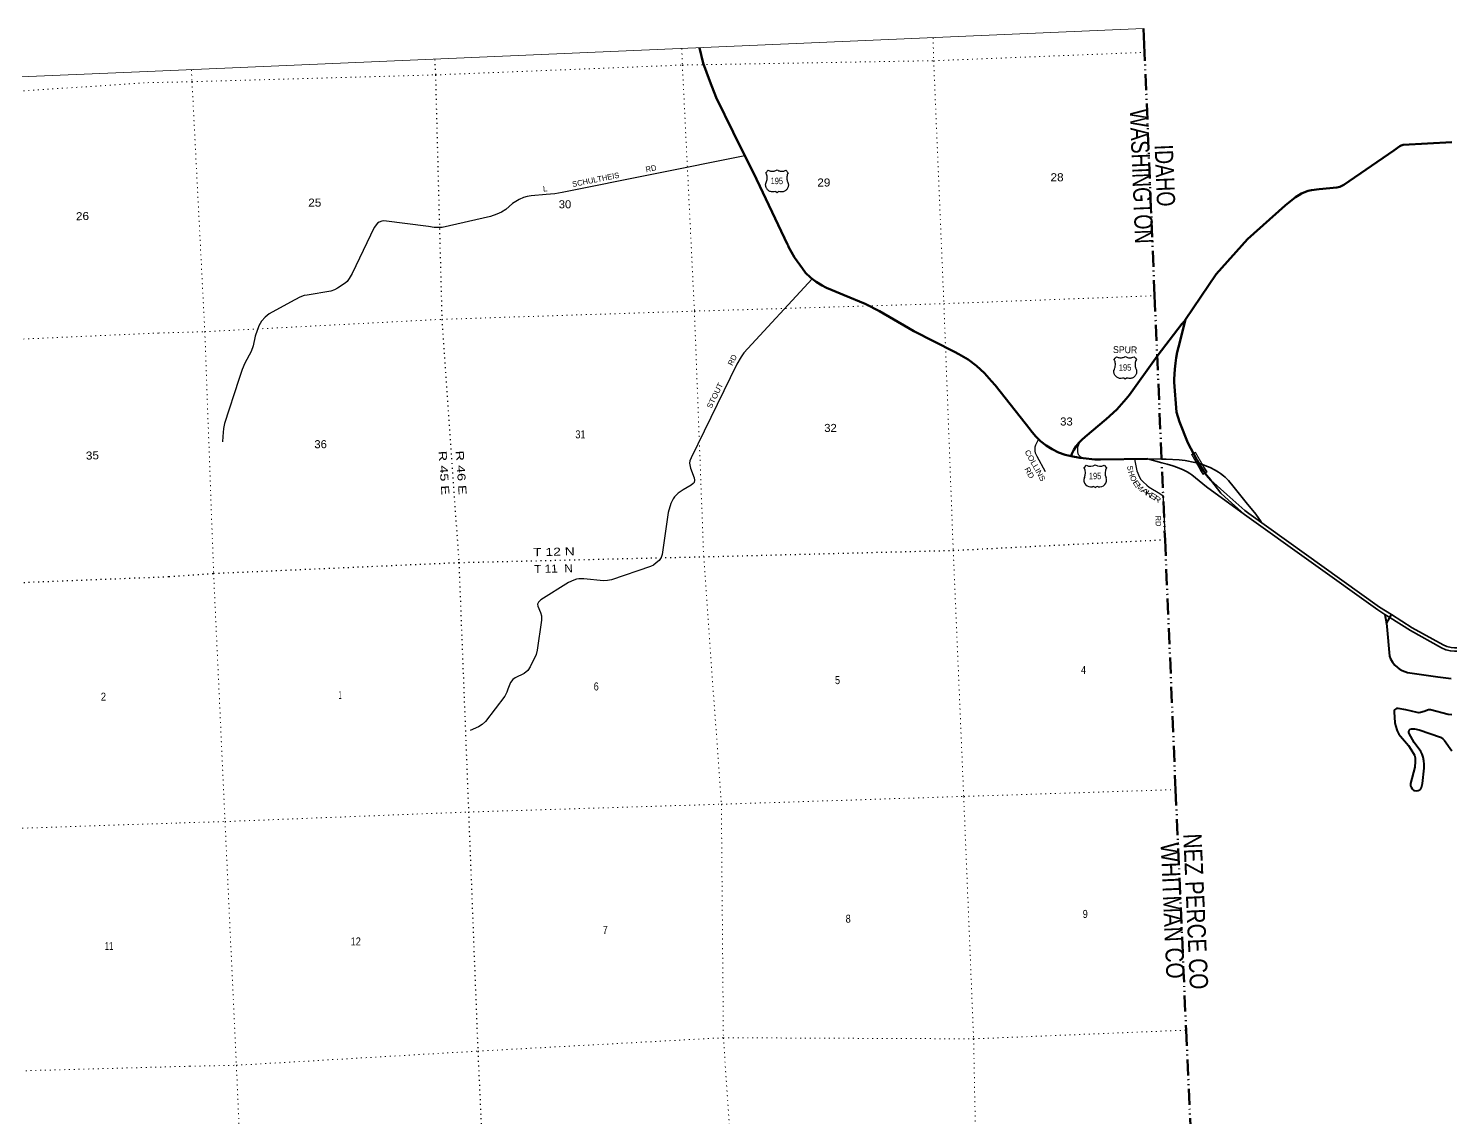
# Model space of a CAD drawing. Header units: feet. Extents: x 757852 to 1040949, y -536576 to -344549.
# Drawn here: x 976170 to 1007275, y -368366 to -344549 of the extents above; entities that cross this region are included whole.
import ezdxf
from ezdxf.enums import TextEntityAlignment as Align

# ---------------------------------------------------------------- set-up
doc = ezdxf.new("R2010")
doc.units = ezdxf.units.FT
doc.header["$LTSCALE"] = 70
doc.linetypes.add('DASH_DOUBLE_DOT', pattern=[9.2, 5, -1.2, 0.3, -1.2, 0.3, -1.2])
doc.linetypes.add('DOTTED', pattern=[1.5, 0.3, -1.2])
for name, color, linetype, lineweight in [('10', 7, 'DASH_DOUBLE_DOT', 70), ('16', 7, 'Continuous', 25), ('20', 7, 'Continuous', 70), ('21', 7, 'Continuous', 25), ('26', 7, 'Continuous', 40), ('29', 7, 'Continuous', 25), ('4', 7, 'Continuous', 13), ('55', 7, 'Continuous', 13), ('6', 7, 'DOTTED', 25), ('7', 7, 'DOTTED', 13)]:
    doc.layers.add(name, color=color, linetype=linetype, lineweight=lineweight)
doc.layers.add('12', color=7, linetype='Continuous')
doc.layers.add('30', color=7, linetype='Continuous')

msp = doc.modelspace()

# ---------------------------------------------------------------- linework, layer by layer
at = {"layer": '10'}
msp.add_lwpolyline([(1000559.71, -344554), (1000575.66, -344905.6), (1000801.41, -350387.76), (1001029.96, -355730.67), (1001260.87, -361196.07), (1001490.92, -366451.96), (1001727.84, -371765.41)], dxfattribs=at)
at = {"layer": '16'}
for p, q in [((992542.5, -347642.49), (992542.22, -347642.69)), ((1000159.27, -351721.97), (1000158.99, -351722.17)), ((999260.09, -354159.63), (999311.4, -354100.87)), ((999503.16, -354094.9), (999502.88, -354095.1)), ((999695.25, -354100.78), (999746.64, -354159.63))]:
    msp.add_line(p, q, dxfattribs=at)
for points in [[(992299.17, -347707.51), (992320.9, -347682.63), (992328.94, -347673.43), (992350.75, -347648.45)], [(992304.04, -347919.27), (992314.96, -347893.71), (992320.92, -347875.43), (992325.76, -347852.7), (992328.2, -347829.59), (992328.21, -347806.34), (992325.8, -347783.23), (992320.98, -347760.49), (992313.8, -347738.38), (992311.24, -347732.63), (992299.17, -347707.51)], [(992350.75, -347648.45), (992375.7, -347660.17), (992385.47, -347663.93), (992403.88, -347668.87), (992422.7, -347671.86), (992441.73, -347672.87), (992460.76, -347671.88), (992479.59, -347668.91), (992498, -347663.98), (992515.79, -347657.16), (992532.78, -347648.52), (992542.85, -347642.29)], [(992542.85, -347642.29), (992559.33, -347652.07), (992576.6, -347659.99), (992594.6, -347666.07), (992613.14, -347670.24), (992632.01, -347672.44), (992651.01, -347672.66), (992669.93, -347670.9), (992688.55, -347667.16), (992706.69, -347661.5), (992709.59, -347660.25), (992734.59, -347648.37)], [(992734.59, -347648.37), (992756.42, -347673.37), (992764.15, -347682.22), (992786.25, -347707.52)], [(992786.25, -347707.52), (992774.27, -347732.22), (992767.49, -347750.12), (992761.57, -347772.6), (992758.03, -347795.57), (992756.91, -347818.79), (992758.22, -347841.99), (992761.95, -347864.93), (992768.07, -347887.36), (992770.56, -347893.76), (992781.35, -347919.2)], [(992479.84, -348120.08), (992456.43, -348123.59), (992450.45, -348124.09), (992434.61, -348123.76), (992418.88, -348121.78), (992403.45, -348118.17), (992388.48, -348112.96), (992374.14, -348106.22), (992360.58, -348098.01), (992347.95, -348088.43), (992336.39, -348077.59), (992326.03, -348065.59), (992316.99, -348052.58), (992309.35, -348038.69), (992303.2, -348024.09), (992298.61, -348008.92), (992295.64, -347993.35), (992294.31, -347977.55), (992294.63, -347961.71), (992296.62, -347945.98), (992297.15, -347943.71), (992304.04, -347919.27)], [(992781.35, -347919.2), (992788.18, -347943.76), (992789.35, -347949.3), (992790.98, -347965.07), (992790.96, -347980.92), (992789.28, -347996.68), (992785.96, -348012.17), (992781.03, -348027.24), (992774.56, -348041.71), (992766.62, -348055.42), (992757.28, -348068.23), (992746.66, -348079.99), (992734.86, -348090.57), (992722.02, -348099.87), (992708.29, -348107.77), (992693.8, -348114.2), (992678.72, -348119.07), (992663.21, -348122.34), (992647.44, -348123.97), (992631.59, -348123.95), (992628.59, -348123.63), (992604.92, -348119.99)], [(992542.76, -348141.31), (992517.6, -348120.65), (992516.76, -348120.27), (992511.51, -348118.55), (992506.43, -348117.47), (992479.84, -348120.08)], [(992604.92, -348119.99), (992578.59, -348117.58), (992577.36, -348117.75), (992572.03, -348119.1), (992567.6, -348120.75), (992542.76, -348141.31)], [(999915.94, -351787), (999937.67, -351762.11), (999945.71, -351752.91), (999967.52, -351727.93)], [(999920.84, -351998.66), (999931.73, -351973.2), (999937.68, -351954.91), (999942.53, -351932.18), (999944.97, -351909.06), (999944.98, -351885.82), (999942.56, -351862.7), (999937.74, -351839.97), (999930.57, -351817.86), (999928.01, -351812.11), (999915.94, -351787)], [(999967.52, -351727.93), (999992.47, -351739.65), (1000002.24, -351743.41), (1000020.65, -351748.35), (1000039.47, -351751.34), (1000058.5, -351752.35), (1000077.53, -351751.36), (1000096.36, -351748.39), (1000114.77, -351743.46), (1000132.56, -351736.64), (1000149.55, -351728), (1000159.62, -351721.77)], [(1000159.62, -351721.77), (1000176.1, -351731.55), (1000193.37, -351739.47), (1000211.37, -351745.55), (1000229.91, -351749.72), (1000248.78, -351751.92), (1000267.78, -351752.14), (1000286.7, -351750.38), (1000305.32, -351746.64), (1000323.46, -351740.98), (1000326.36, -351739.73), (1000351.36, -351727.85)], [(1000351.36, -351727.85), (1000373.19, -351752.85), (1000380.92, -351761.7), (1000403.01, -351786.99)], [(1000403.01, -351786.99), (1000391.04, -351811.7), (1000384.25, -351829.6), (1000378.33, -351852.08), (1000374.79, -351875.05), (1000373.67, -351898.26), (1000374.99, -351921.47), (1000378.72, -351944.41), (1000384.83, -351966.84), (1000387.32, -351973.24), (1000398.12, -351998.68)], [(1000097.99, -352199.36), (1000073.18, -352203.07), (1000067.22, -352203.57), (1000051.38, -352203.24), (1000035.65, -352201.26), (1000020.22, -352197.65), (1000005.25, -352192.44), (999990.91, -352185.7), (999977.35, -352177.49), (999964.72, -352167.91), (999953.17, -352157.07), (999942.81, -352145.07), (999933.76, -352132.06), (999926.12, -352118.17), (999919.97, -352103.56), (999915.39, -352088.39), (999912.41, -352072.83), (999911.08, -352057.03), (999911.41, -352041.19), (999913.39, -352025.46), (999913.92, -352023.2), (999920.84, -351998.66)], [(1000398.12, -351998.68), (1000404.95, -352023.24), (1000406.12, -352028.78), (1000407.75, -352044.55), (1000407.73, -352060.4), (1000406.05, -352076.16), (1000402.73, -352091.65), (1000397.8, -352106.72), (1000391.33, -352121.19), (1000383.39, -352134.9), (1000374.05, -352147.71), (1000363.43, -352159.47), (1000351.63, -352170.05), (1000338.79, -352179.35), (1000325.06, -352187.25), (1000310.57, -352193.68), (1000295.49, -352198.55), (1000279.98, -352201.82), (1000264.21, -352203.45), (1000248.36, -352203.43), (1000245.37, -352203.11), (1000221.74, -352199.47)], [(1000159.45, -352220.8), (1000134.33, -352200.12), (1000133.51, -352199.75), (1000128.26, -352198.02), (1000123.18, -352196.93), (1000097.99, -352199.36)], [(1000221.74, -352199.47), (1000195.37, -352197.03), (1000194.14, -352197.2), (1000188.81, -352198.55), (1000184.33, -352200.2), (1000159.45, -352220.8)]]:
    msp.add_lwpolyline(points, dxfattribs=at)
for centre, radius, start, end in [((999067.11, -354270.26), 222.05, 332.97043, 29.75871), ((999402.48, -353943.21), 182.07, 239.97227, 303.45418), ((999604.26, -353943.71), 181.52, 236.33975, 300.08743), ((999604.25, -353943.21), 182.07, 236.54582, 236.59441), ((999939.61, -354270.26), 222.05, 150.24129, 207.02957), ((999406.3, -354425.16), 151.42, 159.09177, 283.81923), ((999600.42, -354425.16), 151.42, 256.18077, 20.90823)]:
    msp.add_arc(centre, radius, start, end, dxfattribs=at)
for centre, major_axis, start_param, end_param in [((999461.64, -354623.98), (-19.56, 51.67), 4.95877769, 6.28318531), ((999545.09, -354623.98), (19.56, 51.67), 0, 1.32637542)]:
    msp.add_ellipse(centre, major_axis=major_axis, ratio=0.929097, start_param=start_param, end_param=end_param, dxfattribs=at)
at = {"layer": '20', "lineweight": 35}
msp.add_line((1000643.46, -353964.09), (1000954.59, -353968.78), dxfattribs=at)
at = {"layer": '20'}
for points in [[(991841.11, -347333.3), (991584.63, -346820.71), (991211.66, -346058.89), (991069.93, -345703.32), (990929.66, -345309.16), (990845.88, -344975.64)], [(1007299.99, -347033.34), (1006238.1, -347095.72), (1006192.42, -347108.69), (1006165.13, -347122.83), (1006033.31, -347214.91), (1004942.15, -347971.73), (1004899.67, -347994.68), (1004855.89, -348011.36), (1004785.19, -348025.56), (1004404.37, -348063.16), (1004232.53, -348088.53), (1004163.73, -348103.13), (1004098.83, -348124.25), (1004013.63, -348161.53), (1003955.25, -348194.9), (1003881.82, -348242.57), (1003654.79, -348417.59), (1002832.6, -349158.87), (1002150.02, -349923.38), (1001477.47, -350910.87)], [(993315.21, -350026.96), (993278.62, -349998.11), (993169.49, -349891.78), (993096.87, -349802.34), (992926.81, -349558.68), (992796.96, -349323.58), (992783.18, -349298.64), (992771.29, -349273.58), (992027.84, -347706.5), (991841.11, -347333.3)], [(998974.33, -353899.54), (998848.34, -353872.95), (998702.1, -353819.55), (998562.23, -353751.15), (998430.29, -353668.51), (998307.7, -353572.53), (998195.82, -353464.26), (998095.87, -353344.89), (998079.58, -353322.81), (997313.65, -352348.85), (997234.58, -352259.39), (997080.12, -352085.09), (996908.28, -351927.9), (996720.96, -351789.52), (996520.19, -351671.49), (996421.37, -351623.22), (995534.22, -351168.61), (995412.04, -351096.47), (994783.32, -350732.76), (994468.98, -350568.76), (994014.88, -350381.71), (993661.72, -350239.31), (993636.82, -350229.27), (993611.72, -350216.57), (993527.12, -350173.77), (993398.27, -350092.45), (993315.21, -350026.96)], [(1000858.37, -351719.38), (1001407.13, -351002.73), (1001450.84, -351015.28)], [(1001477.47, -350910.87), (1001322.16, -351521.65), (1001297.14, -351630.11), (1001274.2, -351753.16), (1001255.45, -351867.88), (1001242.94, -351997.19), (1001226.61, -352219.35), (1001226.26, -352285.02), (1001280.84, -352941.83), (1001343.01, -353150.6), (1001530.21, -353613.06)], [(999196.06, -353557.36), (999210.28, -353542.67), (999283.29, -353481.57), (999745.84, -353092.33), (999974.36, -352883.86), (1000179.84, -352652.64), (1000249.77, -352561.55), (1000858.37, -351719.38)], [(998974.33, -353899.54), (998983.77, -353875.51), (998992.92, -353852.2), (999034.77, -353766.69), (999085.33, -353686.01), (999144.05, -353611.07), (999196.06, -353557.36)], [(1001530.21, -353613.06), (1001733.93, -353997.41), (1001785.01, -354085.01), (1001869.45, -354222.67), (1001935.1, -354318.61), (1002031.98, -354429.36)], [(999241.87, -353948.14), (999168.68, -353940.55), (998974.33, -353899.54)], [(1000643.46, -353964.09), (999618.17, -353978.16), (999494.33, -353974.3), (999241.87, -353948.14)]]:
    msp.add_lwpolyline(points, dxfattribs=at)
at = {"layer": '20', "lineweight": 35}
for points in [[(1002764.47, -355180.14), (1001938.83, -354574.42), (1001616.13, -354312.36), (1001574.43, -354283.16), (1001510.74, -354247.52), (1001426.4, -354203.9), (1001303.4, -354149.67), (1001201.24, -354112.13), (1001076.16, -354075.76), (1000957.86, -354045.23), (1000643.46, -353964.09)], [(1000954.59, -353968.78), (1001055.31, -353970.3), (1001338.84, -353984.9), (1001471.67, -353999.41), (1001680.74, -354039.13), (1001814.17, -354072.5), (1001903.87, -354104.86), (1002014.32, -354153.84), (1002124.82, -354210.16), (1002195.7, -354249.79), (1002245.73, -354285.25), (1002306.2, -354331.12), (1002347.9, -354364.49), (1002383.34, -354399.94), (1002414.61, -354435.41), (1002542.7, -354587.29), (1002805.85, -354913.99), (1003014.24, -355172.2), (1003129.69, -355338.54)], [(1002865.24, -355159.98), (1002776.85, -355087.7), (1002383.32, -354741.81), (1002031.98, -354429.36)], [(1002031.98, -354429.36), (1002251.99, -354708.64), (1002337.47, -354792.08), (1002764.47, -355180.14)], [(1002764.47, -355180.14), (1005682.02, -357264.94), (1005839.08, -357364.69), (1005943.93, -357431.28)], [(1002865.24, -355159.98), (1005723.96, -357202.73), (1005979.82, -357365.23)], [(1005979.82, -357365.23), (1006434.44, -357653.96), (1007110.96, -358025.69), (1007196.77, -358064.34), (1007284.88, -358086.37), (1007362.8, -358093.8), (1007468.79, -358092.46), (1007892.07, -358057.57), (1010924.22, -357703.6)], [(1005943.93, -357431.28), (1006396.24, -357718.55), (1007077.45, -358092.85), (1007172.08, -358135.47), (1007272.15, -358160.5), (1007359.71, -358168.84), (1007472.35, -358167.42), (1007899.5, -358132.21), (1010927.53, -357778.72)]]:
    msp.add_lwpolyline(points, dxfattribs=at)
at = {"layer": '21'}
msp.add_line((1001407.13, -351002.73), (1001477.47, -350910.87), dxfattribs=at)
msp.add_lwpolyline([(999241.87, -353948.14), (999235.6, -353946.24), (999231.74, -353945.04), (999212.95, -353936.95), (999195.1, -353926.94), (999178.39, -353915.13), (999163.01, -353901.63), (999149.13, -353886.59), (999146.56, -353882.98), (999138.36, -353869.67), (999131.6, -353855.58), (999126.35, -353840.86), (999122.66, -353825.67), (999120.58, -353810.18), (999119.16, -353791.19), (999119.37, -353755.01), (999123.35, -353719.05), (999131.07, -353683.7), (999142.45, -353649.36), (999157.35, -353616.39), (999175.62, -353585.16), (999178.67, -353581.01), (999196.06, -353557.36)], dxfattribs=at)
at = {"layer": '26'}
msp.add_line((1005839.08, -357364.69), (1005872.69, -357562.36), dxfattribs=at)
for points in [[(1005872.69, -357562.36), (1005943.93, -357431.28), (1005979.82, -357365.23)], [(1005872.69, -357562.36), (1005884.19, -357630.01), (1005937.54, -358275.97), (1005959.34, -358335.22), (1006005.21, -358408.23), (1006059.41, -358474.97), (1006113.44, -358525.28), (1006151.15, -358552.15), (1006213.69, -358587.6), (1006272.07, -358612.63), (1006330.41, -358630.28), (1006997.64, -358725.78)], [(1006997.64, -358725.78), (1007288.72, -358767.44)], [(1007302.02, -359561.67), (1007220.43, -359554.51), (1006832.92, -359451.12), (1006807.91, -359449.03), (1006792.31, -359450.93), (1006701.13, -359488.36), (1006620.27, -359509.52), (1006578.57, -359513.69), (1006545.02, -359509.97), (1006295.55, -359452.39), (1006132.42, -359417.75), (1006093.23, -359419.3), (1006071.96, -359432.35), (1006055.28, -359446.95), (1006042.77, -359471.98), (1006039.72, -359497.64), (1006055.28, -359730.62), (1006070.56, -359796.33), (1006109.48, -359905.82), (1006144.93, -359980.91), (1006177.29, -360023.93), (1006357.54, -360226.81), (1006405.99, -360307.28)], [(1006405.99, -360307.28), (1006488.02, -360443.51), (1006501.44, -360502.36), (1006503.53, -360583.71), (1006493.23, -360700.86), (1006399.6, -361062.29), (1006399.29, -361109.32), (1006411.8, -361144.78), (1006434.73, -361180.24), (1006461.04, -361204.98), (1006488.94, -361215.7), (1006534.8, -361221.96), (1006568.16, -361217.78), (1006599.72, -361202.1), (1006622.37, -361180.24), (1006639.05, -361151.04), (1006658.96, -361059.17), (1006699.51, -360725.54), (1006700.13, -360637.21), (1006693.25, -360567.02), (1006674.49, -360485.67), (1006653.64, -360418.93), (1006623.81, -360360.25), (1006482.01, -360164.06), (1006365.94, -359966.31), (1006361.58, -359947.01), (1006359.68, -359930.85), (1006368.02, -359897.48), (1006390.95, -359876.62), (1006423.12, -359868.38), (1006486.86, -359868.28), (1006588.71, -359886.67), (1007051.85, -360049.74), (1007106.81, -360087.67), (1007139.42, -360118.57), (1007305.09, -360344.23)]]:
    msp.add_lwpolyline(points, dxfattribs=at)
at = {"layer": '29'}
for points in [[(991841.11, -347333.3), (987847.23, -348134.9), (987681.57, -348162.71), (987495.57, -348182.23), (987167.18, -348213.42), (987077.5, -348224.64), (986998.22, -348247.75), (986901.89, -348288.2), (986759.57, -348378.62), (986614.17, -348508.8), (986517.87, -348568.01), (986412.4, -348613.49), (986279.18, -348658.63), (985218.59, -348899.53), (985155.64, -348904.9), (985046.71, -348899.53), (984917.14, -348880.79), (983945.78, -348759.08), (983897.73, -348763.06), (983838.5, -348784.66), (983808.05, -348804.19), (983731.81, -348900.77), (983252.41, -349911.3), (983185.92, -350021.23), (983139.22, -350082.93), (983097.97, -350116.38), (982931.84, -350226.88), (982860.84, -350268.01), (982785.35, -350295.28), (982266.74, -350380.17), (982199.48, -350391.39), (982108.37, -350426.29), (981900.78, -350535.45), (981431.63, -350793.34), (981346.43, -350863.5), (981270.96, -350950.38), (981211.43, -351055.51), (981128.3, -351279.11), (981082.26, -351490.66), (981042.67, -351611.51), (980902.91, -351868.3), (980841.58, -352006.14), (980772.49, -352229.02), (980456.4, -353190.03), (980432.64, -353294.85), (980421.48, -353470.51), (980417.48, -353589.46)], [(993315.21, -350026.96), (991813.94, -351643.83), (991759.39, -351728.09), (991665.76, -351892.87), (990665.97, -353938.15), (990638.45, -354001.39), (990630.97, -354053.74), (990634.71, -354094.87), (990653.55, -354168.21), (990730.36, -354373.62), (990741.21, -354429.51), (990731.56, -354476.2), (990707.58, -354504.29), (990666.33, -354537.88), (990490.53, -354639.39), (990382.5, -354713.67), (990301.14, -354789.9), (990270.4, -354833.32), (990220.25, -354938.91), (990161.98, -355137.1), (990031.67, -356053.41), (990006.99, -356117.67), (989965.89, -356181.23), (989902.36, -356237.31), (989838.84, -356285.92), (989777.6, -356315.88), (988923.77, -356606.81), (988831.86, -356624.3), (988750, -356629.73), (988317.43, -356585.3), (988205.99, -356585.03), (988157.42, -356592.51), (988095.76, -356613.08), (987983.87, -356668.66), (987379.82, -357047.53), (987324.17, -357097.27), (987305.49, -357142.14), (987312.46, -357185.8), (987367.75, -357323.87), (987395.17, -357392.65), (987394.38, -357491.57), (987298.93, -358144.48), (987273.73, -358239.54), (987142.63, -358510.66), (987090.65, -358591), (987013.41, -358658.11), (986814.93, -358748.7), (986765.57, -358789.17), (986715.65, -358852.36), (986658.83, -359000.15), (986636.66, -359063.98), (986590.28, -359154.58), (986169.59, -359703.35), (986094.97, -359773.46), (986013.08, -359823.91), (985830.04, -359901.64)], [(998259.24, -353534.59), (998199.37, -353663.01), (998183.49, -353703.21), (998180.32, -353743.5), (998181.62, -353791.08), (998191.9, -353827.53), (998224.69, -353904.26), (998408.53, -354237.06)], [(1000361.21, -353967.96), (1000411.41, -354220.12), (1000431.96, -354276.21), (1000465.14, -354347.91), (1000503.8, -354410.06), (1000552.38, -354462.41), (1000628.13, -354539.81), (1000686.29, -354584.22), (1000916.47, -354721.46), (1000990.59, -354773.5), (1000992.46, -354895.02), (1001030.3, -355723.68)]]:
    msp.add_lwpolyline(points, dxfattribs=at)
at = {"layer": '4'}
for points in [[(757851.71, -353854.74), (789416.66, -352790.58), (820980.12, -351683.01), (852542.04, -350532.02), (884102.33, -349337.62), (915660.96, -348099.8), (947217.84, -346818.58), (978772.94, -345493.96), (1000559.5, -344549.37)], [(1039242.56, -525836.22), (1018370.82, -526769.91), (986566.33, -528148.83), (954759.98, -529484.01), (922951.82, -530775.43), (891141.91, -532023.1), (859330.32, -533227.02), (827517.11, -534387.17), (795702.32, -535503.56), (763886.04, -536576.2), (757851.71, -353854.74), (789416.66, -352790.58), (820980.12, -351683.01), (852542.04, -350532.02), (884102.33, -349337.62), (915660.96, -348099.8), (947217.84, -346818.58), (978772.94, -345493.96), (1000559.5, -344549.37)]]:
    msp.add_lwpolyline(points, dxfattribs=at)
at = {"layer": '55'}
for p, q in [((1001606.15, -353870.06), (1001697.19, -353817.75)), ((1001617.07, -353873), (1001694.23, -353828.67)), ((1001862.15, -354302.41), (1001949.7, -354244.45))]:
    msp.add_line(p, q, dxfattribs=at)
for points in [[(1001606.15, -353870.06), (1001804.64, -354215.55), (1001862.15, -354302.41)], [(1001864.4, -354291.31), (1001811.45, -354211.34), (1001617.07, -353873)], [(1001694.23, -353828.67), (1001887.21, -354164.57), (1001938.61, -354242.19), (1001864.4, -354291.31)], [(1001697.19, -353817.75), (1001894.02, -354160.36), (1001949.7, -354244.45)]]:
    msp.add_lwpolyline(points, dxfattribs=at)
at = {"layer": '55', "linetype": 'DOTTED', "lineweight": 100}
msp.add_arc((1005160.35, -352056.99), 3939.99, 206.99084, 214.25652, dxfattribs=at)
at = {"layer": '6'}
for points in [[(985054.7, -345225.06), (985071.61, -345565.26), (985212.12, -350910.69), (985584.38, -356228.43), (985795.85, -361684.38), (985999.33, -366914.25), (986248.37, -372415.8), (986307.76, -374073.06)], [(979244.07, -356535.87), (980220.66, -356465.24), (985584.93, -356228.43), (990937.76, -356102.22), (996397.48, -355962.94), (1001029.85, -355727.84)], [(952183.9, -357626.22), (953134.89, -357595.93), (958514.01, -357404.59), (963959.3, -357207.19), (969283.89, -356943.14), (974808.6, -356713.15), (979244.07, -356535.87)]]:
    msp.add_lwpolyline(points, dxfattribs=at)
at = {"layer": '7'}
for points in [[(995956.23, -344754.35), (995969.37, -345255.27), (996192.49, -350568.37), (996397.29, -355962.75), (996626.21, -361343.97), (996842.7, -366644.7), (996910.93, -370089.31)], [(978783.23, -345735.22), (979747.77, -345713.72), (985071.47, -345565.26), (990472.94, -345349.59), (995969.18, -345255.08), (1000581.99, -345072.54)], [(990461.02, -344992.27), (990472.94, -345349.4), (990736.33, -350731.21), (990938.66, -356101.61), (991325.94, -361514.28), (991369.25, -366621.1), (991692.73, -371334.27)], [(979733.05, -345452.96), (979747.73, -345714.12), (980027.61, -351180.87), (980219.99, -356465.24), (980469.69, -361893.55), (980718.27, -367223), (980926.29, -372018.97)], [(964455.95, -346478.25), (968973.14, -346254.11), (974387.24, -346023.5), (978783.23, -345735.22)], [(979016.82, -351209.82), (980027.3, -351181.34), (985211.97, -350910.69), (990736.17, -350731.21), (996192.49, -350568.37), (1000801.57, -350394.38)], [(979016.82, -351209.82), (974582.02, -351407.01), (969305.2, -351719.85), (963695.82, -351878.06), (958182.14, -351944.88), (952928.67, -352232.87), (951936.49, -352248.71)], [(979473.94, -361923.58), (980469.69, -361893.55), (985795.51, -361684.55), (991325.94, -361514.45), (996626.35, -361343.83), (1001260.38, -361194.61)], [(958139.1, -362835.2), (958791.78, -362805.65), (964190.74, -362605.66), (969655.4, -362319.22), (975091.03, -362069.85), (979473.94, -361923.58)], [(979700.97, -367244.3), (980718.27, -367223), (985999.33, -366913.97), (991369.25, -366621.1), (996842.57, -366645.09), (1001491.08, -366454.8)], [(979700.97, -367244.3), (975367.46, -367362.4), (970019.97, -367601.02), (964508.92, -367882.86), (959935.11, -368051.95)]]:
    msp.add_lwpolyline(points, dxfattribs=at)

# ---------------------------------------------------------------- texts
at = {"layer": '10', "width": 0.8}
for s, p in [('WASHINGTON', (1000256.42, -346317.32)), ('IDAHO', (1000799.96, -347097.32))]:
    msp.add_text(s, height=400, rotation=272.358, dxfattribs=at).set_placement(p)
at = {"layer": '12', "width": 0.85}
for s, p in [('WHITMAN CO', (1000932.09, -362359.91)), ('NEZ PERCE CO', (1001427.71, -362165.21))]:
    msp.add_text(s, height=400, rotation=272.506, dxfattribs=at).set_placement(p)
at = {"layer": '16', "width": 0.8}
for p in [(992539.15, -347954.26), (1000155.92, -352033.74), (999499.81, -354406.67)]:
    msp.add_text('195', height=140, dxfattribs=at).set_placement(p, align=Align.CENTER)
at = {"layer": '16', "width": 0.95}
msp.add_text('SPUR', height=150, rotation=359.252, dxfattribs=at).set_placement((999891.45, -351647.05))
at = {"layer": '30'}
msp.add_text('SCHULTHEIS', height=120, rotation=11.349, dxfattribs=at).set_placement((988075.15, -348017.76))
for s, rotation, width, p in [('RD', 11.349, 0.9, (989681.12, -347695.39)), ('L', 5.426, 0.9, (987430.74, -348118.07)), ('RD', 63.949, 1.05, (991566.38, -351935.26)), ('STOUT', 63.949, 1.1, (991107.33, -352872.4)), ('COLLINS', 298.916, 1.1, (997954.19, -353805.69)), ('RD', 298.916, 1.1, (997950.22, -354184.01)), ('RD', 272.449, 0.85, (1000817.37, -355206.59))]:
    msp.add_text(s, height=120, rotation=rotation, dxfattribs=dict(at, width=width)).set_placement(p)
for s, rotation, width, p in [('S', 281.259, 0.9, (1000208.61, -354174.55)), ('E', 302.861, 1.4, (1000355.25, -354537.29)), ('A', 322.195, 1.6, (1000555.92, -354720.43)), ('K', 326.195, 1.4, (1000648.89, -354780.25)), ('E', 329.195, 1.35, (1000736.99, -354831.53)), ('R', 326.927, 1.3, (1000831.08, -354893.21))]:
    msp.add_text(s, height=120, rotation=rotation, dxfattribs=dict(at, width=width)).set_placement(p, align=Align.CENTER)
for s, rotation, p in [('H', 290.122, (1000238.35, -354301.81)), ('O', 292.833, (1000282.11, -354413.93)), ('M', 313.383, (1000435.31, -354622.69))]:
    msp.add_text(s, height=120, rotation=rotation, dxfattribs=at).set_placement(p, align=Align.CENTER)
at = {"layer": '6'}
for s, rotation, width, p in [('R 45 E', 274.004, 1.35, (985138.27, -353793.7)), ('R 46 E', 274.004, 1.35, (985513.77, -353787.74)), ('T 12 N', 1.351, 1.3, (987208.63, -356091.85)), ('T 11  N', 1.351, 1.1, (987233.53, -356459.2))]:
    msp.add_text(s, height=175, rotation=rotation, dxfattribs=dict(at, width=width)).set_placement(p)
at = {"layer": '7'}
for s, height, width, p in [('28', 175.6, 1.1, (998524.36, -347890.96)), ('29', 175.6, 1.1, (993422.92, -348006.17)), ('25', 175.6, 1.1, (982288.98, -348446.18)), ('30', 175.6, 1.05, (987768.14, -348482.39)), ('31', 175.6, 0.85, (988131.94, -353513.82)), ('32', 175.6, 1.05, (993575.51, -353372.93)), ('33', 175.6, 1.05, (998736.26, -353232.8)), ('36', 175.6, 1.05, (982423.5, -353728.53)), ('4', 175.6, 0.85, (999191.44, -358665.88)), ('6', 175.6, 0.85, (988533.38, -359026.21)), ('5', 175.6, 0.85, (993810.72, -358887.9)), ('1', 175.6, 0.4, (982955.41, -359211.73)), ('8', 175.6, 0.85, (994044.29, -364105.63)), ('9', 175.6, 0.85, (999229.25, -364001.77)), ('7', 175.6, 0.85, (988731.27, -364350.04)), ('11', 175, 0.65, (977841.73, -364701.24)), ('12', 175.6, 0.85, (983218.12, -364602.51))]:
    msp.add_text(s, height=height, dxfattribs=dict(at, width=width)).set_placement(p)
for s, width, p in [('26', 1.1, (977211.38, -348744.7)), ('35', 1.1, (977428.42, -353978.76)), ('2', 0.9, (977754.65, -359252.09))]:
    msp.add_text(s, height=175, rotation=1.759, dxfattribs=dict(at, width=width)).set_placement(p)

doc.saveas('drawing.dxf')
